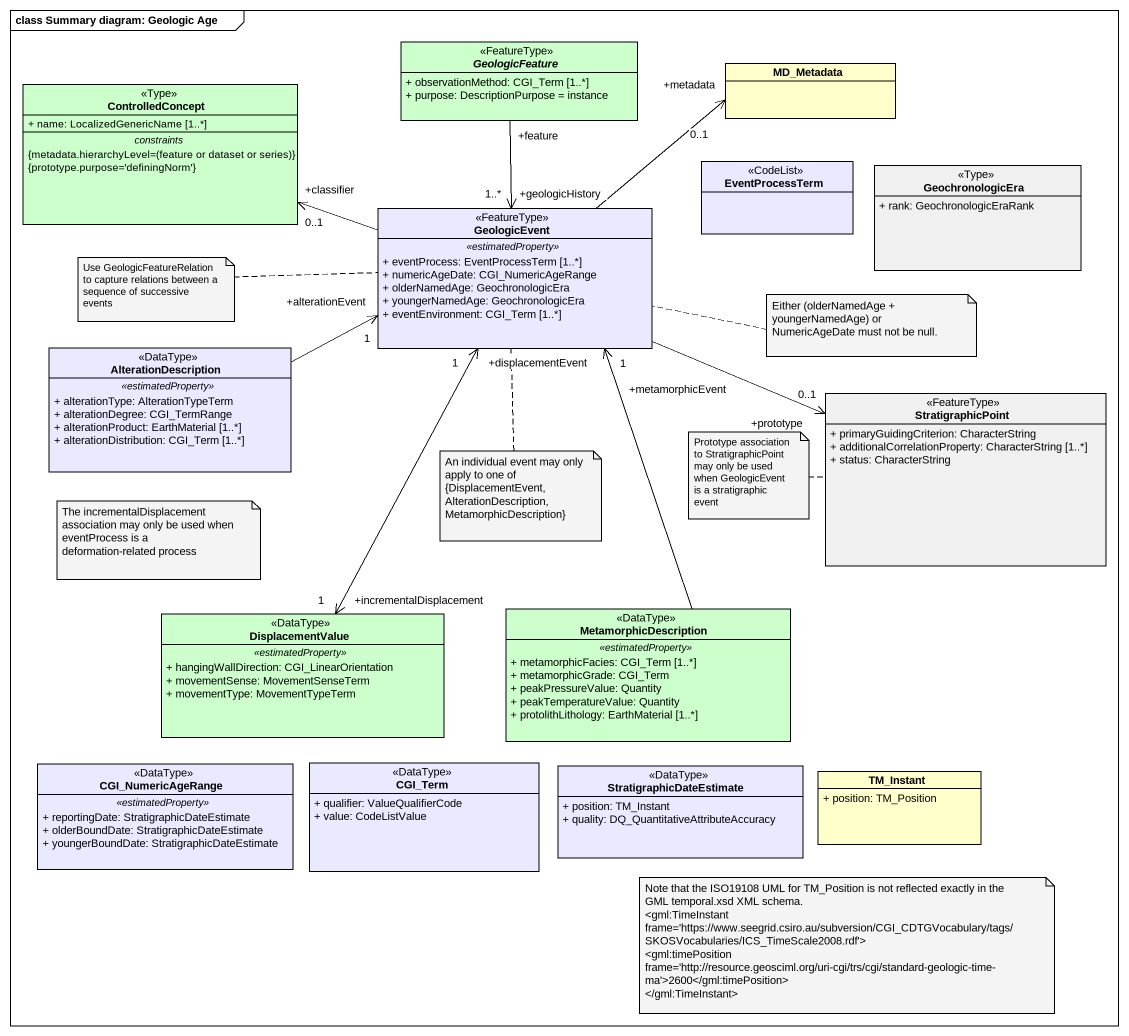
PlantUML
@startuml
mainframe class Summary diagram: Geologic Age
hide circle
hide empty members
skinparam classAttributeIconSize 0
abstract class GeologicFeature <<FeatureType>> #CCFFCC {
  + observationMethod: CGI_Term [1..*]
  + purpose: DescriptionPurpose = instance
}
class ControlledConcept <<Type>> #CCFFCC {
  + name: LocalizedGenericName [1..*]
  -- constraints --
  {field} {metadata.hierarchyLevel=(feature or dataset or series)}
  {prototype.purpose='definingNorm'}
}
class MD_Metadata
class EventProcessTerm <<CodeList>> #E9E9FF
class GeochronologicEra <<Type>> #F0F0F0 {
  + rank: GeochronologicEraRank
}
class GeologicEvent <<FeatureType>> #E9E9FF {
  .. <<estimatedProperty>> ..
  + eventProcess: EventProcessTerm [1..*]
  + numericAgeDate: CGI_NumericAgeRange
  + olderNamedAge: GeochronologicEra
  + youngerNamedAge: GeochronologicEra
  + eventEnvironment: CGI_Term [1..*]
}
class AlterationDescription <<DataType>> #E9E9FF {
  .. <<estimatedProperty>> ..
  + alterationType: AlterationTypeTerm
  + alterationDegree: CGI_TermRange
  + alterationProduct: EarthMaterial [1..*]
  + alterationDistribution: CGI_Term [1..*]
}
class StratigraphicPoint <<FeatureType>> #F0F0F0 {
  + primaryGuidingCriterion: CharacterString
  + additionalCorrelationProperty: CharacterString [1..*]
  + status: CharacterString
}
class DisplacementValue <<DataType>> #CCFFCC {
  .. <<estimatedProperty>> ..
  + hangingWallDirection: CGI_LinearOrientation
  + movementSense: MovementSenseTerm
  + movementType: MovementTypeTerm
}
class MetamorphicDescription <<DataType>> #CCFFCC {
  .. <<estimatedProperty>> ..
  + metamorphicFacies: CGI_Term [1..*]
  + metamorphicGrade: CGI_Term
  + peakPressureValue: Quantity
  + peakTemperatureValue: Quantity
  + protolithLithology: EarthMaterial [1..*]
}
class CGI_NumericAgeRange <<DataType>> #E9E9FF {
  .. <<estimatedProperty>> ..
  + reportingDate: StratigraphicDateEstimate
  + olderBoundDate: StratigraphicDateEstimate
  + youngerBoundDate: StratigraphicDateEstimate
}
class CGI_Term <<DataType>> #E9E9FF {
  + qualifier: ValueQualifierCode
  + value: CodeListValue
}
class StratigraphicDateEstimate <<DataType>> #E9E9FF {
  + position: TM_Instant
  + quality: DQ_QuantitativeAttributeAccuracy
}
class TM_Instant {
  + position: TM_Position
}
GeologicFeature "+feature" --> "+geologicHistory\n1..*" GeologicEvent
GeologicEvent -left-> "+classifier\n0..1" ControlledConcept
GeologicEvent -up-> "+metadata\n0..1" MD_Metadata
GeologicEvent -right-> "+prototype\n0..1" StratigraphicPoint
AlterationDescription -right-> "+alterationEvent\n1" GeologicEvent
DisplacementValue "+incrementalDisplacement\n1" <-up-> "+displacementEvent\n1" GeologicEvent
MetamorphicDescription -up-> "+metamorphicEvent\n1" GeologicEvent
note left of GeologicEvent : Use GeologicFeatureRelation to capture relations between a sequence of successive events
note right of GeologicEvent : Either (olderNamedAge + youngerNamedAge) or NumericAgeDate must not be null.
note left of StratigraphicPoint : Prototype association to StratigraphicPoint may only be used when GeologicEvent is a stratigraphic event
note bottom of GeologicEvent : An individual event may only apply to one of {DisplacementEvent, AlterationDescription, MetamorphicDescription}
note as N5
  The incrementalDisplacement association may only be used when eventProcess is a deformation-related process
end note
note as N6
  Note that the ISO19108 UML for TM_Position is not reflected exactly in the GML temporal.xsd XML schema.
  <gml:TimeInstant frame='https://www.seegrid.csiro.au/subversion/CGI_CDTGVocabulary/tags/SKOSVocabularies/ICS_TimeScale2008.rdf'>
  <gml:timePosition frame='http://resource.geosciml.org/uri-cgi/trs/cgi/standard-geologic-time-ma'>2600</gml:timePosition>
  </gml:TimeInstant>
end note
@enduml
